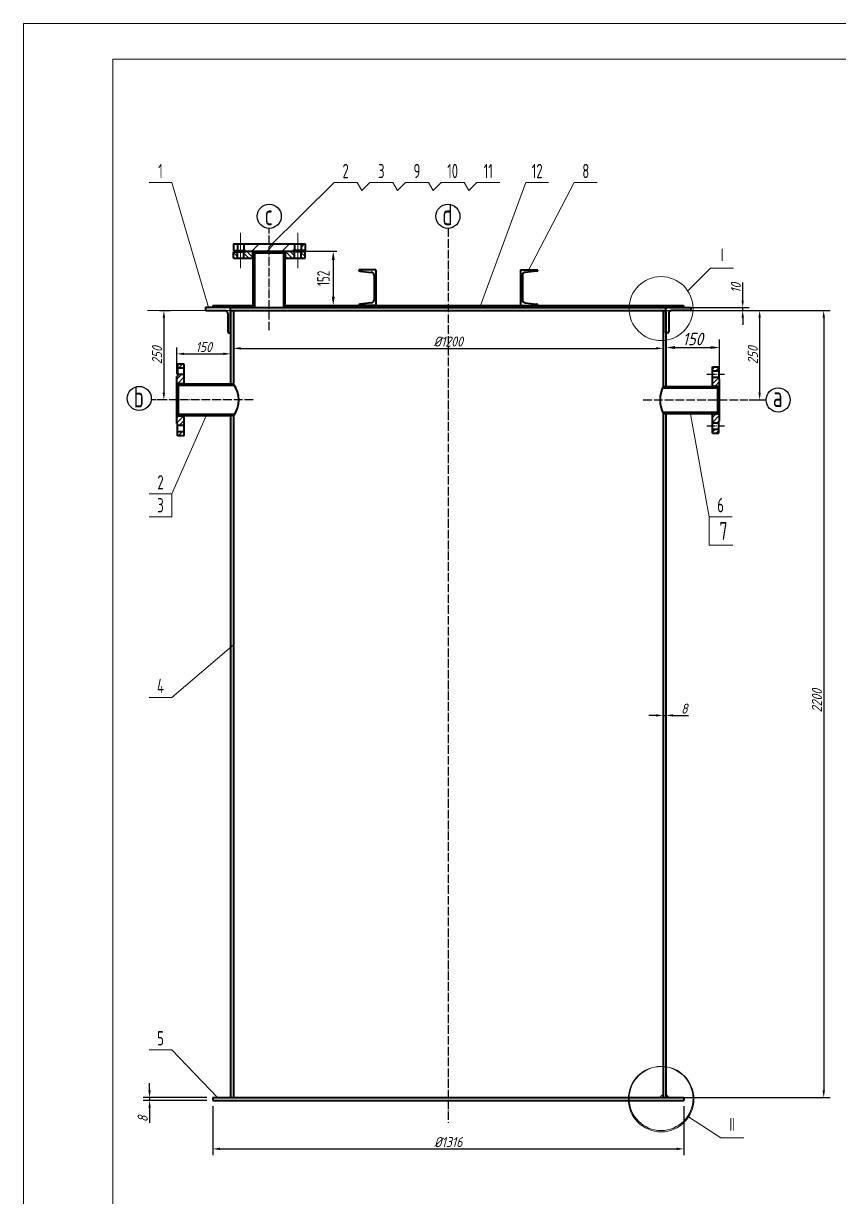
# Model space of a CAD drawing. Header units: millimetres. Extents: x -5774 to 6169, y -4879 to 2636.
# Drawn here: x -908 to 1369, y -1987 to 1291 of the extents above; entities that cross this region are included whole.
import ezdxf
from ezdxf.enums import TextEntityAlignment as Align

# ---------------------------------------------------------------- set-up
doc = ezdxf.new("R2010")
doc.units = ezdxf.units.MM
doc.linetypes.add('ACAD_ISO04W100', pattern=[30, 24, -3, 0, -3])
doc.linetypes.add('ACAD_ISO10W100', pattern=[18.7, 12, -3, 0.7, -3])
for name, color, linetype, lineweight in [('中粗线', 3, 'Continuous', 35), ('标注', 7, 'Continuous', 18), ('细实线', 7, 'Continuous', 18)]:
    doc.layers.add(name, color=color, linetype=linetype, lineweight=lineweight)
doc.layers.add('点划线', color=1, linetype='ACAD_ISO04W100')
doc.styles.add('GB', font='gbeitc.shx', dxfattribs={"bigfont": 'gbcbig.shx'})
doc.styles.add('HGCAD', font='gbenor.shx', dxfattribs={"width": 0.75, "bigfont": 'gbcbig.shx'})
doc.dimstyles.new('GB$0', dxfattribs={"dimscale": 8, "dimtxt": 3.5, "dimasz": 2.5, "dimexe": 2.25, "dimexo": 2, "dimtad": 1, "dimdec": 0, "dimtxsty": 'GB', "dimcen": 2.5, "dimadec": 0, "dimazin": 0, "dimtfac": 1, "dimtdec": 0, "dimtmove": 0, "dimatfit": 3, "dimfxl": 0, "dimarcsym": 0})
pattern_1 = [(45, (86.227, 0), (-6.73519, 6.73519), [])]

# ---------------------------------------------------------------- blocks, each defined once
blk = doc.blocks.new('*D1')
at = {"layer": 'Defpoints', "color": 0, "ltscale": 8}
for p in [(-321.2, 383.3), (878.8, 383.3), (878.8, 383.3)]:
    blk.add_point(p, dxfattribs=at)
at = {"layer": '标注', "color": 0, "lineweight": -2, "ltscale": 8}
for p, q in [((-321.2, 399.3), (-321.2, 401.3)), ((878.8, 399.3), (878.8, 401.3)), ((-301.2, 383.3), (858.8, 383.3))]:
    blk.add_line(p, q, dxfattribs=at)
at = {"layer": '标注', "color": 0, "ltscale": 8}
for points in [[(-301.2, 386.7), (-301.2, 380), (-321.2, 383.3)], [(858.8, 386.7), (858.8, 380), (878.8, 383.3)]]:
    blk.add_solid(points, dxfattribs=at)
at = {"layer": '标注', "color": 0, "ltscale": 8, "insert": (278.8, 402.3), "char_height": 28, "attachment_point": 5, "style": 'GB'}
blk.add_mtext('%%C1200', dxfattribs=at)
blk = doc.blocks.new('*D6')
at = {"layer": 'Defpoints', "color": 0, "ltscale": 8}
for p in [(878.8, -642.7), (886.8, -642.7), (886.8, -642.7)]:
    blk.add_point(p, dxfattribs=at)
at = {"layer": '标注', "color": 0, "lineweight": -2, "ltscale": 8}
for p, q in [((858.8, -642.7), (838.8, -642.7)), ((878.8, -626.7), (878.8, -624.7)), ((878.8, -642.7), (886.8, -642.7)), ((886.8, -626.7), (886.8, -624.7)), ((906.8, -642.7), (949.6, -642.7))]:
    blk.add_line(p, q, dxfattribs=at)
at = {"layer": '标注', "color": 0, "ltscale": 8}
for points in [[(858.8, -639.4), (858.8, -646.1), (878.8, -642.7)], [(906.8, -639.4), (906.8, -646.1), (886.8, -642.7)]]:
    blk.add_solid(points, dxfattribs=at)
at = {"layer": '标注', "color": 0, "ltscale": 8, "insert": (938.2, -623.7), "char_height": 28, "attachment_point": 5, "style": 'GB'}
blk.add_mtext('8', dxfattribs=at)
blk = doc.blocks.new('*D7')
at = {"layer": 'Defpoints', "color": 0, "ltscale": 8}
for p in [(-379.2, -1719), (936.8, -1719), (936.8, -1854.2)]:
    blk.add_point(p, dxfattribs=at)
at = {"layer": '标注', "color": 0, "lineweight": -2, "ltscale": 8}
for p, q in [((-379.2, -1735), (-379.2, -1872.2)), ((936.8, -1735), (936.8, -1872.2)), ((-359.2, -1854.2), (916.8, -1854.2))]:
    blk.add_line(p, q, dxfattribs=at)
at = {"layer": '标注', "color": 0, "ltscale": 8}
for points in [[(-359.2, -1850.9), (-359.2, -1857.5), (-379.2, -1854.2)], [(916.8, -1850.9), (916.8, -1857.5), (936.8, -1854.2)]]:
    blk.add_solid(points, dxfattribs=at)
at = {"layer": '标注', "color": 0, "ltscale": 8, "insert": (278.8, -1835.2), "char_height": 28, "attachment_point": 5, "style": 'GB'}
blk.add_mtext('%%C1316', dxfattribs=at)
blk = doc.blocks.new('*D8')
at = {"layer": 'Defpoints', "color": 0, "ltscale": 8}
for p in [(878.8, 489), (878.8, -1711), (1327.6, -1711)]:
    blk.add_point(p, dxfattribs=at)
at = {"layer": '标注', "color": 0, "lineweight": -2, "ltscale": 8}
for p, q in [((894.8, 489), (1345.6, 489)), ((1327.6, 469), (1327.6, -1691)), ((894.8, -1711), (1345.6, -1711))]:
    blk.add_line(p, q, dxfattribs=at)
at = {"layer": '标注', "color": 0, "ltscale": 8}
for points in [[(1324.3, 469), (1331, 469), (1327.6, 489)], [(1324.3, -1691), (1331, -1691), (1327.6, -1711)]]:
    blk.add_solid(points, dxfattribs=at)
at = {"layer": '标注', "color": 0, "ltscale": 8, "insert": (1308.6, -601.5), "char_height": 28, "attachment_point": 5, "rotation": 90, "style": 'GB'}
blk.add_mtext('2200', dxfattribs=at)
blk = doc.blocks.new('*D9')
at = {"layer": 'Defpoints', "color": 0, "ltscale": 8}
for p in [(-555.5, -1719), (-379.2, -1711), (-379.2, -1719)]:
    blk.add_point(p, dxfattribs=at)
at = {"layer": '标注', "color": 0, "lineweight": -2, "ltscale": 8}
for p, q in [((-555.5, -1691), (-555.5, -1671)), ((-395.2, -1711), (-573.5, -1711)), ((-395.2, -1719), (-573.5, -1719)), ((-555.5, -1711), (-555.5, -1719)), ((-555.5, -1739), (-555.5, -1781.8))]:
    blk.add_line(p, q, dxfattribs=at)
at = {"layer": '标注', "color": 0, "ltscale": 8}
for points in [[(-558.8, -1691), (-552.1, -1691), (-555.5, -1711)], [(-558.8, -1739), (-552.1, -1739), (-555.5, -1719)]]:
    blk.add_solid(points, dxfattribs=at)
at = {"layer": '标注', "color": 0, "ltscale": 8, "insert": (-574.5, -1770.4), "char_height": 28, "attachment_point": 5, "rotation": 90, "style": 'GB'}
blk.add_mtext('8', dxfattribs=at)
blk = doc.blocks.new('*D10')
at = {"layer": 'Defpoints', "color": 0, "ltscale": 8}
for p in [(853.8, 497), (1101.3, 497), (853.8, 489)]:
    blk.add_point(p, dxfattribs=at)
at = {"layer": '标注', "color": 0, "lineweight": -2, "ltscale": 8}
for p, q in [((1101.3, 517), (1101.3, 566.9)), ((869.8, 497), (1119.3, 497)), ((1101.3, 489), (1101.3, 497)), ((869.8, 489), (1119.3, 489)), ((1101.3, 469), (1101.3, 449))]:
    blk.add_line(p, q, dxfattribs=at)
at = {"layer": '标注', "color": 0, "ltscale": 8}
for points in [[(1098, 517), (1104.6, 517), (1101.3, 497)], [(1098, 469), (1104.6, 469), (1101.3, 489)]]:
    blk.add_solid(points, dxfattribs=at)
at = {"layer": '标注', "color": 0, "ltscale": 8, "insert": (1082.3, 552), "char_height": 28, "attachment_point": 5, "rotation": 90, "style": 'GB'}
blk.add_mtext('10', dxfattribs=at)
blk = doc.blocks.new('*D13')
at = {"layer": 'Defpoints', "color": 0, "ltscale": 8}
for p in [(-329.2, 367.9), (-479.2, 295.8), (-329.2, 295.8)]:
    blk.add_point(p, dxfattribs=at)
at = {"layer": '标注', "color": 0, "lineweight": -2, "ltscale": 8}
for p, q in [((-479.2, 311.8), (-479.2, 385.9)), ((-459.2, 367.9), (-349.2, 367.9)), ((-329.2, 311.8), (-329.2, 385.9))]:
    blk.add_line(p, q, dxfattribs=at)
at = {"layer": '标注', "color": 0, "ltscale": 8}
for points in [[(-459.2, 371.3), (-459.2, 364.6), (-479.2, 367.9)], [(-349.2, 371.3), (-349.2, 364.6), (-329.2, 367.9)]]:
    blk.add_solid(points, dxfattribs=at)
at = {"layer": '标注', "color": 0, "ltscale": 8, "insert": (-404.2, 386.9), "char_height": 28, "attachment_point": 5, "style": 'GB'}
blk.add_mtext('150', dxfattribs=at)
blk = doc.blocks.new('*D14')
at = {"layer": 'Defpoints', "color": 0, "ltscale": 8}
for p in [(-543.7, 489), (-515.6, 239), (-515.6, 239)]:
    blk.add_point(p, dxfattribs=at)
at = {"layer": '标注', "color": 0, "lineweight": -2, "ltscale": 8}
for p, q in [((-527.7, 489), (-497.6, 489)), ((-515.6, 469), (-515.6, 259)), ((-531.6, 239), (-533.6, 239))]:
    blk.add_line(p, q, dxfattribs=at)
at = {"layer": '标注', "color": 0, "ltscale": 8}
for points in [[(-518.9, 469), (-512.2, 469), (-515.6, 489)], [(-518.9, 259), (-512.2, 259), (-515.6, 239)]]:
    blk.add_solid(points, dxfattribs=at)
at = {"layer": '标注', "color": 0, "ltscale": 8, "insert": (-534.6, 364), "char_height": 28, "attachment_point": 5, "rotation": 90, "style": 'GB'}
blk.add_mtext('250', dxfattribs=at)
blk = doc.blocks.new('*D15')
at = {"layer": 'Defpoints', "color": 0, "ltscale": 8}
for p in [(886.8, 489), (1103.2, 239), (1148.6, 239)]:
    blk.add_point(p, dxfattribs=at)
at = {"layer": '标注', "color": 0, "lineweight": -2, "ltscale": 8}
for p, q in [((902.8, 489), (1166.6, 489)), ((1148.6, 469), (1148.6, 259)), ((1119.2, 239), (1166.6, 239))]:
    blk.add_line(p, q, dxfattribs=at)
at = {"layer": '标注', "color": 0, "ltscale": 8}
for points in [[(1145.3, 469), (1151.9, 469), (1148.6, 489)], [(1145.3, 259), (1151.9, 259), (1148.6, 239)]]:
    blk.add_solid(points, dxfattribs=at)
at = {"layer": '标注', "color": 0, "ltscale": 8, "insert": (1129.6, 364), "char_height": 28, "attachment_point": 5, "rotation": 90, "style": 'GB'}
blk.add_mtext('250', dxfattribs=at)
blk = doc.blocks.new('HGCAD#HGTFTK~A2Z~HGCAD图框')
at = {"layer": '细实线', "color": 7}
blk.add_lwpolyline([(10, -10), (-410, -10), (-410, 584), (10, 584)], close=True, dxfattribs=at)
at = {"layer": '细实线', "color": 2}
blk.add_lwpolyline([(0, 0), (-385, 0), (-385, 574), (0, 574)], close=True, dxfattribs=at)
blk = doc.blocks.new('*D32')
at = {"layer": 'Defpoints', "color": 0, "ltscale": 10}
for p in [(1036.8, 385.5), (886.8, 349.9), (1036.8, 289.3)]:
    blk.add_point(p, dxfattribs=at)
at = {"layer": '标注', "color": 0, "lineweight": -2, "ltscale": 10}
for p, q in [((886.8, 369.9), (886.8, 408)), ((1036.8, 309.3), (1036.8, 408)), ((911.8, 385.5), (1011.8, 385.5))]:
    blk.add_line(p, q, dxfattribs=at)
at = {"layer": '标注', "color": 0, "ltscale": 10}
for points in [[(911.8, 389.7), (911.8, 381.4), (886.8, 385.5)], [(1011.8, 389.7), (1011.8, 381.4), (1036.8, 385.5)]]:
    blk.add_solid(points, dxfattribs=at)
at = {"layer": '标注', "color": 0, "ltscale": 10, "insert": (961.8, 409.3), "char_height": 35, "attachment_point": 5, "style": 'GB'}
blk.add_mtext('150', dxfattribs=at)
blk = doc.blocks.new('*D37')
at = {"layer": 'Defpoints', "color": 0, "ltscale": 10}
for p in [(-155.2, 655), (-155.2, 503), (-42.4, 503)]:
    blk.add_point(p, dxfattribs=at)
at = {"layer": '标注', "color": 0, "lineweight": -2, "ltscale": 10}
for p, q in [((-145.2, 655), (-32.4, 655)), ((-42.4, 630), (-42.4, 528)), ((-145.2, 503), (-32.4, 503))]:
    blk.add_line(p, q, dxfattribs=at)
at = {"layer": '标注', "color": 0, "ltscale": 10}
for points in [[(-46.6, 630), (-38.3, 630), (-42.4, 655)], [(-46.6, 528), (-38.3, 528), (-42.4, 503)]]:
    blk.add_solid(points, dxfattribs=at)
at = {"layer": '标注', "color": 0, "ltscale": 10, "insert": (-69.9, 579), "char_height": 35, "attachment_point": 5, "rotation": 90, "style": 'HGCAD'}
blk.add_mtext('152', dxfattribs=at)

msp = doc.modelspace()

# ---------------------------------------------------------------- hatches: boundary and pattern name
at = {"layer": '标注', "linetype": 'Continuous', "ltscale": 10}
h = msp.add_hatch(dxfattribs=at)
h.set_pattern_fill('_USER', scale=30, angle=45, style=0, pattern_type=0)
h.set_pattern_definition([(45, (-189.38, -240.54), (-21.2132, 21.2132), [])])
h.paths.add_polyline_path([(-321.2, 675), (-321.2, 657), (-310.2, 657), (-310.2, 675)])
h.paths.add_polyline_path([(-121.2, 675), (-121.2, 657), (-132.2, 657), (-132.2, 675)])
h.paths.add_polyline_path([(-221.2, 655), (-221.2, 675), (-292.2, 675), (-292.2, 657), (-287.2, 657), (-287.2, 655)])
h.paths.add_polyline_path([(-221.2, 655), (-221.2, 675), (-150.2, 675), (-150.2, 657), (-155.2, 657), (-155.2, 655)])
at = {"layer": '标注', "ltscale": 8}
h = msp.add_hatch(dxfattribs=at)
h.set_pattern_fill('ANSI31', color=256, scale=3, angle=-90, style=0)
h.set_pattern_definition([(315, (-460.235, 89.615), (6.73519, 6.73519), [])])
h.paths.add_polyline_path([(-287.2, 655), (-287.2, 653), (-292.2, 653), (-292.2, 635), (-266.7, 635), (-266.7, 655)])
h.paths.add_polyline_path([(-310.2, 653), (-321.2, 653), (-321.2, 635), (-310.2, 635)])
h.paths.add_polyline_path([(-175.7, 635), (-150.2, 635), (-150.2, 653), (-155.2, 653), (-155.2, 655), (-175.7, 655)])
h.paths.add_polyline_path([(-132.2, 635), (-121.2, 635), (-121.2, 653), (-132.2, 653)])
h = msp.add_hatch(dxfattribs=at)
h.set_pattern_fill('ANSI31', color=256, scale=3, style=0)
h.set_pattern_definition(pattern_1)
h.paths.add_polyline_path([(-479.2, 173), (-477.2, 173), (-477.2, 168), (-459.2, 168), (-459.2, 193.5), (-479.2, 193.5)])
h.paths.add_polyline_path([(-477.2, 150), (-477.2, 139), (-459.2, 139), (-459.2, 150)])
h.paths.add_polyline_path([(-459.2, 284.5), (-459.2, 310), (-477.2, 310), (-477.2, 305), (-479.2, 305), (-479.2, 284.5)])
h.paths.add_polyline_path([(-459.2, 328), (-459.2, 339), (-477.2, 339), (-477.2, 328)])
h = msp.add_hatch(dxfattribs=at)
h.set_pattern_fill('ANSI31', color=256, scale=3, style=0)
h.set_pattern_definition(pattern_1)
h.paths.add_polyline_path([(1016.8, 146.5), (1034.8, 146.5), (1034.8, 157.5), (1016.8, 157.5)])
h.paths.add_polyline_path([(1016.8, 331.5), (1034.8, 331.5), (1034.8, 320.5), (1016.8, 320.5)])
h.paths.add_polyline_path([(1016.8, 200), (1036.8, 200), (1036.8, 180), (1034.8, 180), (1034.8, 175.5), (1016.8, 175.5)])
h.paths.add_polyline_path([(1016.8, 278), (1036.8, 278), (1036.8, 298), (1034.8, 298), (1034.8, 302.5), (1016.8, 302.5)])

# ---------------------------------------------------------------- linework, layer by layer
at = {"layer": '中粗线'}
for p, q in [((-321.2, 675), (-321.2, 657)), ((-321.2, 675), (-121.2, 675)), ((-321.2, 657), (-287.2, 657)), ((-310.2, 675), (-310.2, 657)), ((-292.2, 675), (-292.2, 657)), ((-287.2, 657), (-287.2, 655)), ((-155.2, 655), (-155.2, 657)), ((-121.2, 657), (-155.2, 657)), ((-150.2, 675), (-150.2, 657)), ((-132.2, 675), (-132.2, 657)), ((-121.2, 675), (-121.2, 657)), ((-321.2, 635), (-321.2, 653)), ((-321.2, 653), (-287.2, 653)), ((-321.2, 635), (-265.7, 635)), ((-310.2, 635), (-310.2, 653)), ((-292.2, 635), (-292.2, 653)), ((-287.2, 653), (-287.2, 655)), ((-287.2, 655), (-155.2, 655)), ((-287.2, 655), (-155.2, 655)), ((-266.7, 635), (-266.7, 655)), ((-265.7, 497), (-265.7, 650)), ((-265.7, 650), (-176.7, 650)), ((-261.7, 497), (-261.7, 650)), ((-180.7, 497), (-180.7, 650)), ((-176.7, 497), (-176.7, 650)), ((-176.7, 635), (-121.2, 635)), ((-175.7, 635), (-175.7, 655)), ((-155.2, 655), (-155.2, 653)), ((-121.2, 653), (-155.2, 653)), ((-150.2, 635), (-150.2, 653)), ((-132.2, 635), (-132.2, 653)), ((-121.2, 635), (-121.2, 653)), ((76.8, 603), (28.8, 603)), ((32.6, 598.9), (63.8, 595.7)), ((76.8, 603), (76.8, 503)), ((480.8, 603), (480.8, 503)), ((480.8, 603), (528.8, 603)), ((525, 598.9), (493.8, 595.7)), ((71.5, 587.3), (71.5, 518.8)), ((486.1, 587.3), (486.1, 518.8)), ((-329.2, 497), (-399.2, 497)), ((-399.2, 497), (-399.2, 491.7)), ((-379.2, 503), (-265.7, 503)), ((-379.2, 503), (-379.2, 497)), ((-329.2, 427), (-329.2, 497)), ((-329.2, 497), (886.8, 497)), ((-176.7, 503), (935.8, 503)), ((76.8, 503), (28.8, 503)), ((63.8, 510.3), (32.6, 507.2)), ((98.8, 497), (98.8, 503)), ((458.8, 497), (458.8, 503)), ((480.8, 503), (528.8, 503)), ((493.8, 510.3), (525, 507.2)), ((886.8, 497), (956.8, 497)), ((886.8, 427), (886.8, 497)), ((935.8, 503), (935.8, 497.3)), ((956.8, 497), (956.8, 491.7)), ((-396.5, 489), (-345.2, 489)), ((-337.2, 481), (-337.2, 429.7)), ((-329.2, 489), (-329.2, 283.5)), ((-329.2, 489), (886.8, 489)), ((-321.2, 489), (-321.2, 283.5)), ((878.8, 489), (878.8, 277)), ((886.8, 489), (886.8, 277)), ((894.8, 481), (894.8, 429.7)), ((954.1, 489), (902.8, 489)), ((-334.5, 427), (-329.2, 427)), ((892.1, 427), (886.8, 427)), ((-459.2, 339), (-477.2, 339)), ((-477.2, 339), (-477.2, 305)), ((-459.2, 328), (-477.2, 328)), ((-459.2, 283.5), (-459.2, 339)), ((1016.8, 331.5), (1034.8, 331.5)), ((1016.8, 277), (1016.8, 331.5)), ((1034.8, 331.5), (1034.8, 298)), ((-479.2, 173), (-479.2, 305)), ((-479.2, 305), (-477.2, 305)), ((-459.2, 310), (-477.2, 310)), ((1016.8, 320.5), (1034.8, 320.5)), ((1016.8, 302.5), (1034.8, 302.5)), ((1036.8, 298), (1034.8, 298)), ((1036.8, 180), (1036.8, 298)), ((-459.2, 284.5), (-479.2, 284.5)), ((-321.2, 283.5), (-474.2, 283.5)), ((-474.2, 194.5), (-474.2, 283.5)), ((-318.4, 279.5), (-474.2, 279.5)), ((877.1, 273), (1031.8, 273)), ((878.8, 277), (1031.8, 277)), ((1016.8, 278), (1036.8, 278)), ((1031.8, 201), (1031.8, 277)), ((-318.4, 198.5), (-474.2, 198.5)), ((877.1, 205), (1031.8, 205)), ((878.8, 201), (1031.8, 201)), ((878.8, 201), (878.8, -1711)), ((886.8, 201), (886.8, -1711)), ((1016.8, 146.5), (1016.8, 201)), ((1016.8, 200), (1036.8, 200)), ((-459.2, 193.5), (-479.2, 193.5)), ((-477.2, 173), (-479.2, 173)), ((-477.2, 139), (-477.2, 173)), ((-459.2, 168), (-477.2, 168)), ((-321.2, 194.5), (-474.2, 194.5)), ((-459.2, 139), (-459.2, 194.5)), ((-329.2, 194.5), (-329.2, -1711)), ((-321.2, 194.5), (-321.2, -1711)), ((1016.8, 175.5), (1034.8, 175.5)), ((1034.8, 146.5), (1034.8, 180)), ((1034.8, 180), (1036.8, 180)), ((-459.2, 150), (-477.2, 150)), ((-459.2, 139), (-477.2, 139)), ((1016.8, 157.5), (1034.8, 157.5)), ((1016.8, 146.5), (1034.8, 146.5)), ((-379.2, -1711), (936.8, -1711)), ((-379.2, -1711), (-379.2, -1719)), ((-379.2, -1719), (936.8, -1719)), ((906.8, -1711), (906.8, -1711)), ((936.8, -1711), (936.8, -1719))]:
    msp.add_line(p, q, dxfattribs=at)
for centre, radius, start, end in [((33, 603), 4.2, 180, 264.2894), ((63, 587.3), 8.5, 0, 84.2894), ((494.6, 587.3), 8.5, 95.7106, 180), ((524.6, 603), 4.2, 275.7106, 0), ((33, 503), 4.2, 95.7106, 180), ((63, 518.8), 8.5, 275.7106, 0), ((494.6, 518.8), 8.5, 180, 264.2894), ((524.6, 503), 4.2, 0, 84.2894), ((-396.5, 491.7), 2.67, 180, 270), ((-345.2, 481), 8, 0, 90), ((902.8, 481), 8, 90, 180), ((954.1, 491.7), 2.67, 270, 0), ((-334.5, 429.7), 2.67, 180, 270), ((892.1, 429.7), 2.67, 270, 0), ((-380, 239), 73.7, 322.883, 37.117), ((960.6, 239), 90.2, 155.0855, 204.9145)]:
    msp.add_arc(centre, radius, start, end, dxfattribs=at)
at = {"layer": '标注', "color": 4, "ltscale": 8}
for p, q in [((-492.9, 846.9), (-556.9, 846.9)), ((24.2, 846.9), (-39.8, 846.9)), ((123.8, 846.9), (59.8, 846.9)), ((223.4, 846.9), (159.4, 846.9)), ((323, 846.9), (259, 846.9)), ((422.6, 846.9), (358.6, 846.9)), ((495.3, 846.9), (559.3, 846.9)), ((631, 846.9), (695, 846.9)), ((-492.9, -23.2), (-556.9, -23.2)), ((-492.9, -87.2), (-556.9, -87.2)), ((1007.6, -87.2), (1071.6, -87.2)), ((-492.9, -592.4), (-556.9, -592.4)), ((-492.9, -1577.2), (-556.9, -1577.2))]:
    msp.add_line(p, q, dxfattribs=at)
at = {"layer": '标注', "ltscale": 8}
for p, q in [((-390.3, 494.2), (-492.9, 846.9)), ((947.7, 543.9), (1011.8, 607.3)), ((1011.8, 607.3), (1075.8, 607.3)), ((-561.1, 489), (-301.9, 489)), ((954.4, 205), (1007.6, -87.2)), ((-397.7, 194.5), (-492.9, -23.2)), ((-492.9, -23.2), (-492.9, -87.2)), ((-321.2, -445.3), (-492.9, -592.4)), ((-365.3, -1711), (-492.9, -1577.2)), ((868.8, -1711), (878.8, -1701)), ((886.8, -1701), (894.8, -1711)), ((950.3, -1764.9), (1040.2, -1823.2)), ((1040.2, -1823.2), (1104.2, -1823.2))]:
    msp.add_line(p, q, dxfattribs=at)
at = {"layer": '标注', "ltscale": 10}
for p, q in [((-39.8, 846.9), (-221.2, 667)), ((24.2, 846.9), (37.8, 824.1)), ((37.8, 824.1), (59.8, 846.9)), ((123.8, 846.9), (137.4, 824.1)), ((137.4, 824.1), (159.4, 846.9)), ((223.4, 846.9), (237, 824.1)), ((237, 824.1), (259, 846.9)), ((323, 846.9), (336.6, 824.1)), ((336.6, 824.1), (358.6, 846.9)), ((495.3, 846.9), (368.9, 503)), ((631, 846.9), (500.6, 596.4)), ((1007.6, -87.2), (1007.6, -167.2))]:
    msp.add_line(p, q, dxfattribs=at)
at = {"layer": '标注', "color": 1, "linetype": 'ACAD_ISO10W100', "ltscale": 10}
for p, q in [((-301.2, 705.8), (-301.2, 607)), ((-141.2, 705.8), (-141.2, 607))]:
    msp.add_line(p, q, dxfattribs=at)
at = {"layer": '标注', "color": 4, "ltscale": 10}
msp.add_line((1007.6, -167.2), (1073.5, -167.2), dxfattribs=at)
at = {"layer": '标注', "color": 0, "lineweight": -3, "ltscale": 15}
for centre in [(-221.2, 752.4), (277.8, 752.4), (-584.3, 243.2), (1200.4, 239)]:
    msp.add_circle(centre, 33.7, dxfattribs=at)
at = {"layer": '标注', "ltscale": 8}
for centre, radius in [((873.3, 494.5), 89.4), ((873.4, -1715.1), 91.5), ((873.3, -1713.5), 89.4)]:
    msp.add_circle(centre, radius, dxfattribs=at)
at = {"layer": '点划线'}
for p, q in [((-221.2, 433.7), (-221.2, 718.7)), ((278.2, 718.7), (278.8, -1781.1)), ((1001.5, 311.5), (1050.1, 311.5)), ((-265.9, 239), (-550.8, 239)), ((823.5, 239), (1115.6, 239)), ((1001.5, 166.5), (1050.1, 166.5))]:
    msp.add_line(p, q, dxfattribs=at)

# ---------------------------------------------------------------- block references
at = {"layer": '标注', "ltscale": 10, "xscale": 10, "yscale": 10, "zscale": 10}
msp.add_blockref('HGCAD#HGTFTK~A2Z~HGCAD图框', (3192.3, -4548.7), dxfattribs=at)

# ---------------------------------------------------------------- texts
at = {"layer": '标注', "color": 3, "ltscale": 8, "style": 'HGCAD', "width": 0.75}
for s, p in [('1', (-524.9, 878.9)), ('2', (-7.8, 878.9)), ('3', (91.8, 878.9)), ('9', (191.4, 878.9)), ('10', (291, 878.9)), ('11', (390.6, 878.9)), ('12', (527.3, 878.9)), ('8', (663, 878.9)), ('2', (-524.9, 8.8)), ('3', (-524.9, -55.2)), ('6', (1039.6, -55.2)), ('4', (-524.9, -560.4)), ('5', (-524.9, -1545.2))]:
    msp.add_text(s, height=40, dxfattribs=at).set_placement(p, align=Align.MIDDLE)
at = {"layer": '标注', "ltscale": 8, "style": 'HGCAD', "width": 0.75}
for s, p in [('Ⅰ', (1043.8, 643.3)), ('Ⅱ', (1072.2, -1787.2))]:
    msp.add_text(s, height=40, dxfattribs=at).set_placement(p, align=Align.MIDDLE)
at = {"layer": '标注', "color": 3, "ltscale": 10, "style": 'HGCAD', "width": 0.75}
msp.add_text('7', height=50, dxfattribs=at).set_placement((1047.6, -127.2), align=Align.MIDDLE)
at = {"layer": '标注', "color": 0, "lineweight": -3, "ltscale": 15, "char_height": 59.1, "attachment_point": 5, "style": 'HGCAD'}
for s, insert in [('c', (-222.5, 756.6)), ('d', (276.6, 756.6)), ('b', (-585.6, 247.4)), ('a', (1199.1, 248.5))]:
    msp.add_mtext(s, dxfattribs=dict(at, insert=insert))

# ---------------------------------------------------------------- dimensions: what is measured, and where the dimension line sits
at = {"layer": '标注', "ltscale": 10}
dim = msp.add_linear_dim(base=(-42.4, 503), p1=(-155.2, 655), p2=(-155.2, 503), angle=90, dimstyle='GB$0', override={"dimscale": 10, "dimexe": 1, "dimexo": 1, "dimgap": 1, "dimdsep": 46, "dimtxsty": 'HGCAD', "dimcen": 0, "dimadec": 1, "dimtdec": 2, "dimatfit": 1}, dxfattribs=at)
dim.commit()
dim.dimension.update_dxf_attribs({"geometry": '*D37', "text_midpoint": (-69.9, 579)})
at = {"layer": '标注', "ltscale": 8}
dim = msp.add_linear_dim(base=(1101.3, 497), p1=(853.8, 489), p2=(853.8, 497), angle=90, text='10', dimstyle='GB$0', dxfattribs=at)
dim.commit()
dim.dimension.update_dxf_attribs({"geometry": '*D10', "text_midpoint": (1082.3, 552)})
for base, p1, p2, picture, middle in [((-515.6, 239), (-543.7, 489), (-515.6, 239), '*D14', (-534.6, 364)), ((1148.6, 239), (886.8, 489), (1103.2, 239), '*D15', (1129.6, 364)), ((-555.5, -1719), (-379.2, -1711), (-379.2, -1719), '*D9', (-574.5, -1770.4))]:
    dim = msp.add_linear_dim(base=base, p1=p1, p2=p2, angle=90, dimstyle='GB$0', dxfattribs=at)
    dim.commit()
    dim.dimension.update_dxf_attribs({"geometry": picture, "text_midpoint": middle})
dim = msp.add_linear_dim(base=(1327.6, -1711), p1=(878.8, 489), p2=(878.8, -1711), angle=90, dimstyle='GB$0', dxfattribs=at)
dim.commit()
dim.dimension.update_dxf_attribs({"geometry": '*D8', "text_midpoint": (1327.6, -601.5), "dimtype": 160})
at = {"layer": '标注', "ltscale": 10}
dim = msp.add_linear_dim(base=(1036.8, 385.5), p1=(886.8, 349.9), p2=(1036.8, 289.3), dimstyle='GB$0', override={"dimscale": 10}, dxfattribs=at)
dim.commit()
dim.dimension.update_dxf_attribs({"geometry": '*D32', "text_midpoint": (961.8, 409.3)})
at = {"layer": '标注', "ltscale": 8}
for base, p1, p2, picture, middle in [((-329.2, 367.9), (-479.2, 295.8), (-329.2, 295.8), '*D13', (-404.2, 386.9)), ((886.8, -642.7), (878.8, -642.7), (886.8, -642.7), '*D6', (938.2, -623.7))]:
    dim = msp.add_linear_dim(base=base, p1=p1, p2=p2, dimstyle='GB$0', dxfattribs=at)
    dim.commit()
    dim.dimension.update_dxf_attribs({"geometry": picture, "text_midpoint": middle})
dim = msp.add_linear_dim(base=(878.8, 383.3), p1=(-321.2, 383.3), p2=(878.8, 383.3), text='%%C<>', dimstyle='GB$0', dxfattribs=at)
dim.commit()
dim.dimension.update_dxf_attribs({"geometry": '*D1', "text_midpoint": (278.8, 402.3)})
dim = msp.add_linear_dim(base=(936.8, -1854.2), p1=(-379.2, -1719), p2=(936.8, -1719), text='%%C<>', dimstyle='GB$0', dxfattribs=at)
dim.commit()
dim.dimension.update_dxf_attribs({"geometry": '*D7', "text_midpoint": (278.8, -1854.2), "dimtype": 160})

doc.saveas('drawing.dxf')
